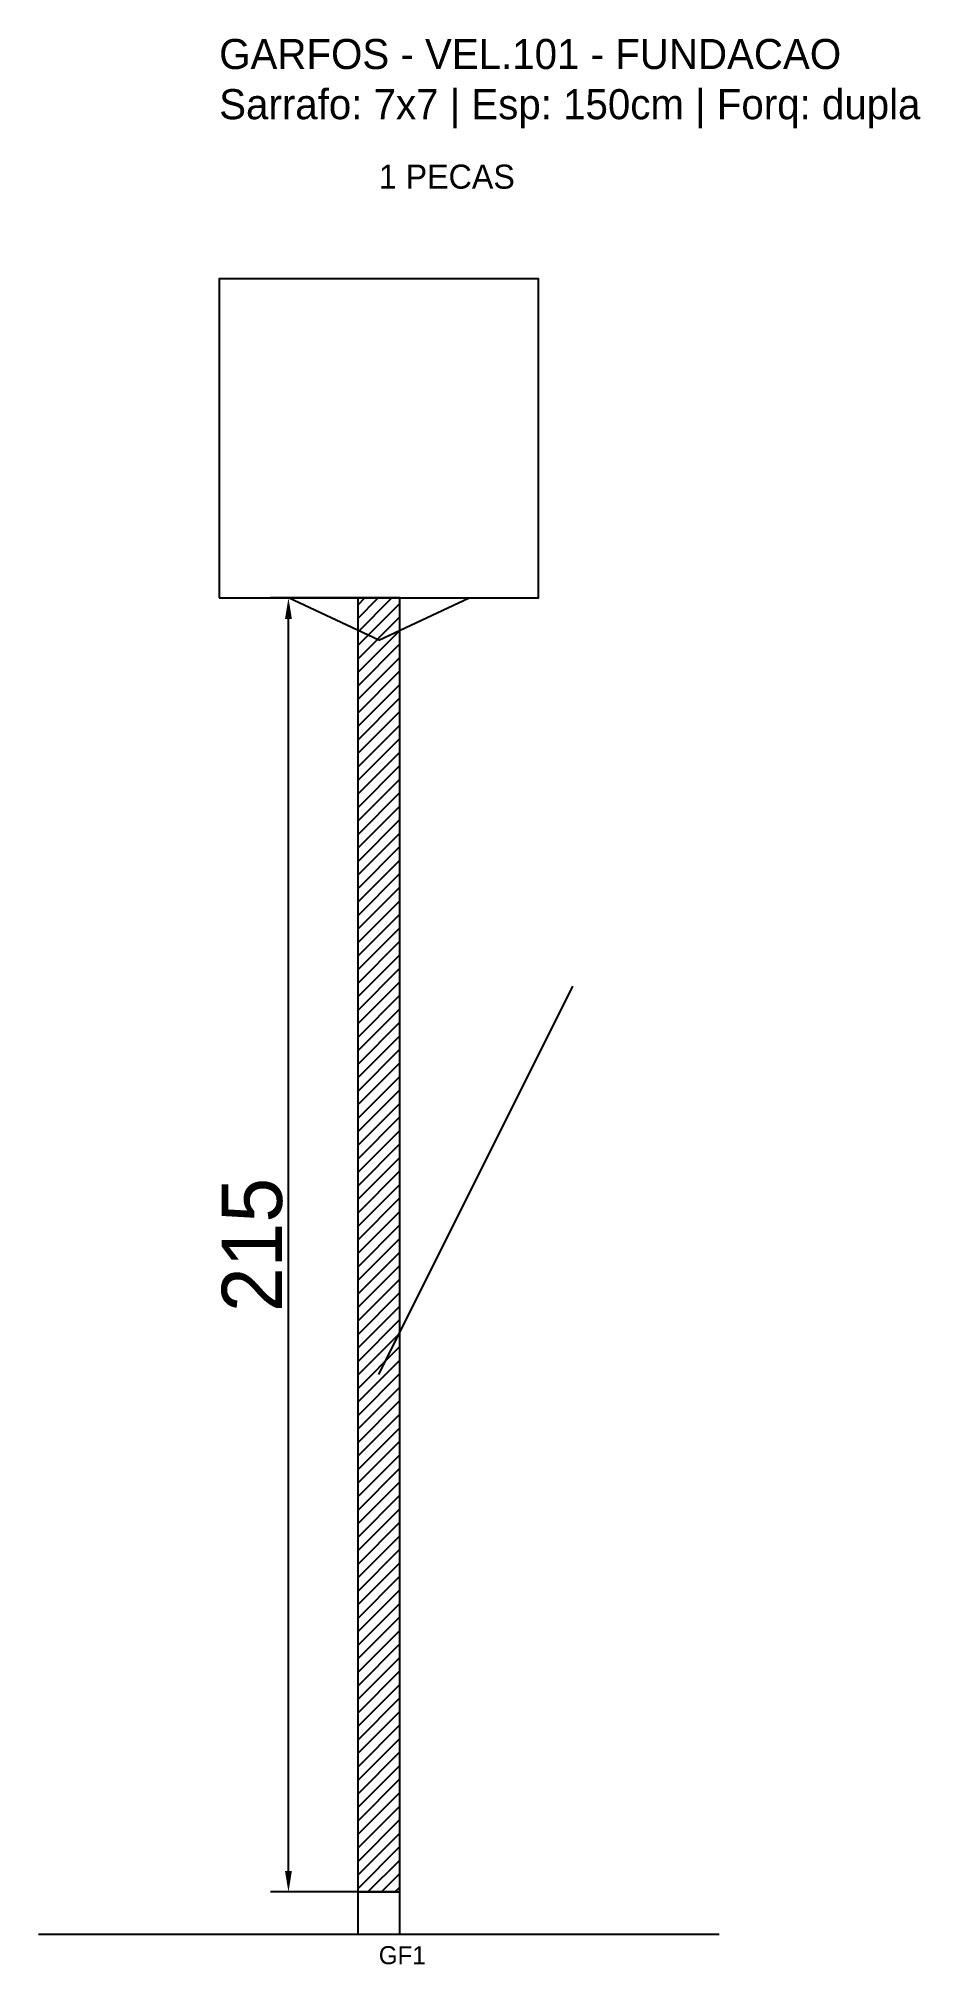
# Model space of a CAD drawing. Header units: metres. Extents: x -30 to 116, y -12 to 308.
import ezdxf

# ---------------------------------------------------------------- set-up
doc = ezdxf.new("R2010")
doc.units = ezdxf.units.M
for name, color, linetype in [('BARRA_ANCORAGEM', 1, 'Continuous'), ('COTA', 241, 'Continuous'), ('GARFOS OK', 3, 'Continuous'), ('NOME DA VIGA', 6, 'Continuous'), ('SARR_7x7', 40, 'Continuous'), ('VIGAS', 3, 'Continuous')]:
    doc.layers.add(name, color=color, linetype=linetype)
doc.dimstyles.new('EZ DXF', dxfattribs={"dimtxt": 10, "dimasz": 3.5, "dimexe": 3, "dimexo": 1.5, "dimgap": 1, "dimtad": 1, "dimdec": 1, "dimdsep": 46, "dimcen": 2.5, "dimazin": 3, "dimtfac": 1, "dimtmove": 0, "dimatfit": 3})

msp = doc.modelspace()

# ---------------------------------------------------------------- hatches: boundary and pattern name
at = {"layer": 'COTA'}
h = msp.add_hatch(dxfattribs=at)
h.set_pattern_fill('ANSI31', scale=0.5)
h.paths.add_polyline_path([(23, 0), (30, 0), (30, 215), (23, 215)])

# ---------------------------------------------------------------- linework, layer by layer
at = {"layer": 'BARRA_ANCORAGEM'}
msp.add_line((26.5, 86), (58.75, 150.5), dxfattribs=at)
at = {"layer": 'GARFOS OK'}
for p, q in [((26.5, 208), (11.5, 215)), ((11.5, 215), (41.5, 215)), ((26.5, 208), (41.5, 215))]:
    msp.add_line(p, q, dxfattribs=at)
at = {"layer": 'GARFOS OK', "linetype": 'CONTINUOUS'}
msp.add_line((-30, -7), (83, -7), dxfattribs=at)
at = {"layer": 'GARFOS OK'}
msp.add_lwpolyline([(23, 0), (30, 0), (30, 215), (23, 215), (23, 0)], dxfattribs=at)
at = {"layer": 'SARR_7x7'}
msp.add_lwpolyline([(23, -7), (30, -7), (30, 0), (23, 0), (23, -7)], dxfattribs=at)
at = {"layer": 'VIGAS'}
msp.add_lwpolyline([(0, 215), (53, 215), (53, 268), (0, 268), (0, 215)], dxfattribs=at)

# ---------------------------------------------------------------- texts
at = {"layer": 'NOME DA VIGA'}
for s, height, p in [('1 PECAS', 4, (26.5, 283)), ('GF1', 3, (26.5, -12))]:
    msp.add_text(s, height=height, dxfattribs=at).set_placement(p)
at = {"layer": 'NOME DA VIGA', "insert": (0, 293), "char_height": 5, "attachment_point": 7}
msp.add_mtext('GARFOS - VEL.101 - FUNDACAO\\PSarrafo: 7x7 | Esp: 150cm | Forq: dupla', dxfattribs=at)

# ---------------------------------------------------------------- dimensions: what is measured, and where the dimension line sits
at = {"layer": 'COTA'}
msp.add_linear_dim(base=(11.5, 0), p1=(26.5, 0), p2=(26.5, 215), angle=90, dimstyle='EZ DXF', dxfattribs=at).render()

doc.saveas('drawing.dxf')
